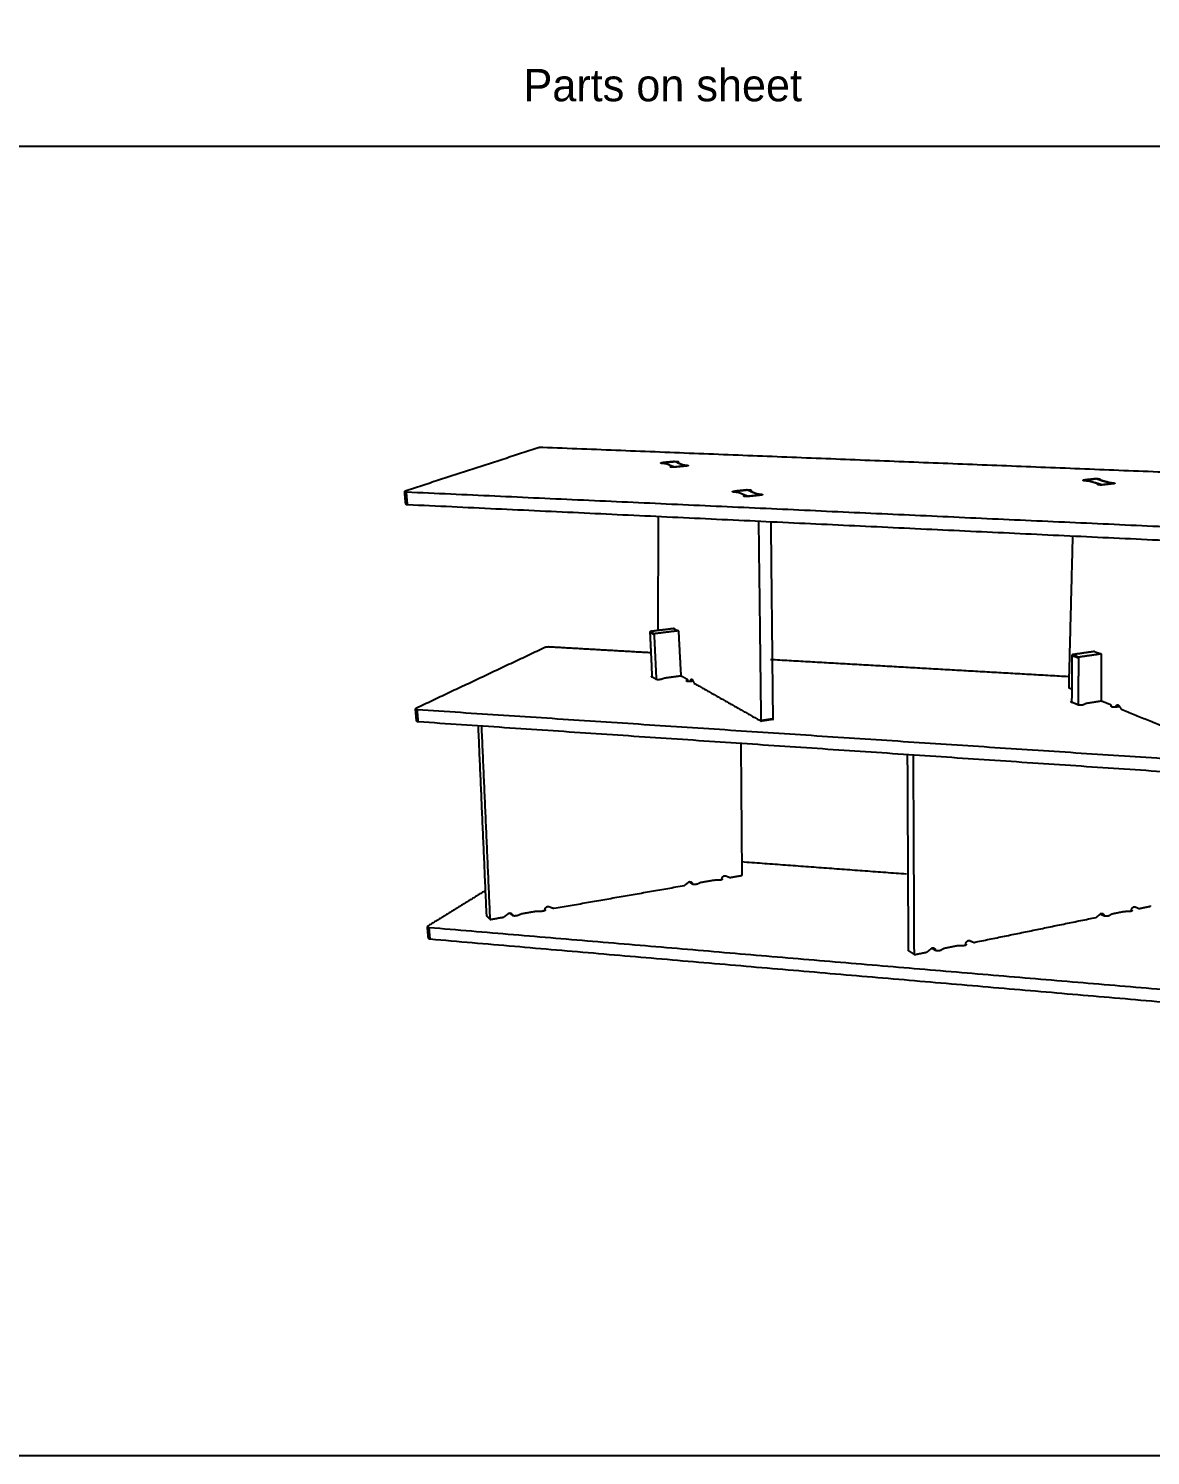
# Model space of a CAD drawing. Header units: millimetres. Extents: x -4641 to 5704, y -3753 to 2864.
# Drawn here: x 532 to 3076, y -3753 to -516 of the extents above; entities that cross this region are included whole.
import ezdxf

# ---------------------------------------------------------------- set-up
doc = ezdxf.new("R2010")
doc.units = ezdxf.units.MM
doc.header["$MEASUREMENT"] = 0
doc.layers.add('Layer 02', color=1, linetype='Continuous', true_color=0xff0000)

msp = doc.modelspace()

# ---------------------------------------------------------------- linework, layer by layer
at = {"layer": 'Layer 02'}
msp.add_lwpolyline([(-4640.6, -3752.6), (5704.2, -3752.6), (5704.2, 2863.8), (-4640.6, 2863.8)], close=True, dxfattribs=at)
for points in [[(-3623.4, -782.4, -0.1), (671.7, -782.4, -0.1), (4966.8, -782.4, -0.1)], [(1687.7, -1466.8, -0.1), (1536.7, -1515.9, -0.1), (1385.8, -1564.9, -0.1)], [(4531.9, -1579.1, -0.1), (3114.8, -1522.5, -0.1), (1697.7, -1466, -0.1)], [(1977.1, -1503, -0.1), (1972.7, -1502.5, -0.1), (1968.3, -1502.1, -0.1)], [(1970.3, -1500.1, -0.1), (1983.1, -1498.9, -0.1), (1995.9, -1497.7, -0.1)], [(1970.4, -1501.4, -0.1), (1970.3, -1500.7, -0.1), (1970.3, -1500.1, -0.1)], [(1970.4, -1501.6, -0.1), (1970.4, -1501.9, -0.1), (1970.4, -1502.3, -0.1)], [(1970.7, -1500.3, -0.1), (1983.6, -1499.1, -0.1), (1996.4, -1497.9, -0.1)], [(1996.5, -1497.9, -0.1), (1983.6, -1499.1, -0.1), (1970.8, -1500.3, -0.1)], [(1996.2, -1510.4, -0.1), (1983.5, -1505.3, -0.1), (1970.8, -1500.3, -0.1)], [(1989.1, -1507.7, -0.1), (1983.3, -1505.4, -0.1), (1977.5, -1503.1, -0.1)], [(1987.3, -1509.7, -0.1), (1988.2, -1508.7, -0.1), (1989.2, -1507.8, -0.1)], [(1987.3, -1510.1, -0.1), (1987.3, -1509.9, -0.1), (1987.3, -1509.7, -0.1)], [(1989.2, -1507.7, -0.1), (1989.3, -1509.2, -0.1), (1989.3, -1510.6, -0.1)], [(1989.3, -1510.6, -0.1), (1989.2, -1509.2, -0.1), (1989.2, -1507.8, -0.1)], [(1995.9, -1497.9, -0.1), (1995.9, -1497.8, -0.1), (1995.9, -1497.7, -0.1)], [(2022, -1508, -0.1), (2009.1, -1509.2, -0.1), (1996.2, -1510.4, -0.1)], [(2022, -1508, -0.1), (2009.3, -1502.9, -0.1), (1996.5, -1497.9, -0.1)], [(2022.8, -1508.2, -0.1), (2009.8, -1509.4, -0.1), (1996.9, -1510.7, -0.1)], [(2005.4, -1498.7, -0.1), (2004.5, -1499.6, -0.1), (2003.6, -1500.5, -0.1)], [(2003.6, -1500.6, -0.1), (2009.5, -1502.9, -0.1), (2015.3, -1505.2, -0.1)], [(2003.7, -1500.7, -0.1), (2003.7, -1500.7, -0.1), (2003.6, -1500.6, -0.1)], [(2003.6, -1500.7, -0.1), (2003.6, -1500.6, -0.1), (2003.6, -1500.6, -0.1)], [(2015.3, -1505.3, -0.1), (2015.3, -1505.3, -0.1), (2015.3, -1505.2, -0.1)], [(2015.7, -1505.3, -0.1), (2020.2, -1505.7, -0.1), (2024.7, -1506.2, -0.1)], [(2015.7, -1505.5, -0.1), (2015.7, -1505.4, -0.1), (2015.7, -1505.3, -0.1)], [(2024.8, -1508, -0.1), (2024.7, -1507.1, -0.1), (2024.7, -1506.2, -0.1)], [(2926.3, -1539.3, -0.1), (2938.3, -1538.1, -0.1), (2950.2, -1536.8, -0.1)], [(2926.3, -1540.8, -0.1), (2926.3, -1540.1, -0.1), (2926.3, -1539.3, -0.1)], [(2926.3, -1540.9, -0.1), (2926.3, -1541.2, -0.1), (2926.3, -1541.5, -0.1)], [(2937, -1542.5, -0.1), (2931.8, -1542.1, -0.1), (2926.6, -1541.6, -0.1)], [(2927, -1539.6, -0.1), (2938.9, -1538.3, -0.1), (2950.9, -1537, -0.1)], [(2951.1, -1537, -0.1), (2939.1, -1538.3, -0.1), (2927.1, -1539.6, -0.1)], [(2966.1, -1550.7, -0.1), (2946.6, -1545.1, -0.1), (2927.1, -1539.6, -0.1)], [(2955.3, -1547.7, -0.1), (2946.4, -1545.2, -0.1), (2937.5, -1542.6, -0.1)], [(2950.2, -1537, -0.1), (2950.2, -1536.9, -0.1), (2950.2, -1536.8, -0.1)], [(2990.3, -1548, -0.1), (2970.7, -1542.5, -0.1), (2951.1, -1537, -0.1)], [(2955.9, -1549.9, -0.1), (2955.7, -1548.9, -0.1), (2955.5, -1547.8, -0.1)], [(2961.3, -1537.8, -0.1), (2961.5, -1538.8, -0.1), (2961.7, -1539.9, -0.1)], [(2961.3, -1539.9, -0.1), (2961.3, -1538.8, -0.1), (2961.3, -1537.8, -0.1)], [(2961.7, -1540, -0.1), (2961.7, -1539.9, -0.1), (2961.7, -1539.9, -0.1)], [(2961.9, -1540, -0.1), (2970.9, -1542.5, -0.1), (2979.8, -1545, -0.1)], [(2961.9, -1540.1, -0.1), (2961.9, -1540, -0.1), (2961.9, -1540, -0.1)], [(2990.3, -1548, -0.1), (2978.2, -1549.3, -0.1), (2966.1, -1550.7, -0.1)], [(2991.4, -1548.3, -0.1), (2979.3, -1549.7, -0.1), (2967.2, -1551, -0.1)], [(2979.8, -1545.1, -0.1), (2979.8, -1545, -0.1), (2979.8, -1545, -0.1)], [(2980.3, -1545.1, -0.1), (2985.6, -1545.6, -0.1), (2990.9, -1546.1, -0.1)], [(2980.3, -1545.2, -0.1), (2980.3, -1545.2, -0.1), (2980.3, -1545.1, -0.1)], [(2990.8, -1548.4, -0.1), (2990.8, -1547.2, -0.1), (2990.9, -1546.1, -0.1)], [(1387.1, -1594.3, -0.1), (1385.8, -1580, -0.1), (1384.6, -1565.7, -0.1)], [(1388.7, -1566.6, -0.1), (2993.3, -1640.1, -0.1), (4597.8, -1713.6, -0.1)], [(1391.2, -1595.3, -0.1), (1389.9, -1581, -0.1), (1388.7, -1566.6, -0.1)], [(2141, -1568.2, -0.1), (2136.1, -1567.7, -0.1), (2131.2, -1567.2, -0.1)], [(2133, -1564.8, -0.1), (2146.5, -1563.4, -0.1), (2160.1, -1562.1, -0.1)], [(2133, -1566.3, -0.1), (2133, -1565.5, -0.1), (2133, -1564.8, -0.1)], [(2133, -1566.4, -0.1), (2133.1, -1566.9, -0.1), (2133.1, -1567.4, -0.1)], [(2133.5, -1565, -0.1), (2147.1, -1563.7, -0.1), (2160.6, -1562.3, -0.1)], [(2160.7, -1562.3, -0.1), (2147.2, -1563.7, -0.1), (2133.6, -1565.1, -0.1)], [(2163.2, -1576.8, -0.1), (2148.4, -1571, -0.1), (2133.6, -1565.1, -0.1)], [(2154.9, -1573.7, -0.1), (2148.2, -1571, -0.1), (2141.4, -1568.3, -0.1)], [(2153.4, -1576, -0.1), (2154.2, -1574.9, -0.1), (2155, -1573.8, -0.1)], [(2153.4, -1576.4, -0.1), (2153.4, -1576.2, -0.1), (2153.4, -1576, -0.1)], [(2155.2, -1577, -0.1), (2155.1, -1575.4, -0.1), (2155, -1573.8, -0.1)], [(2155, -1573.8, -0.1), (2155.1, -1575.4, -0.1), (2155.2, -1577, -0.1)], [(2160.1, -1562.3, -0.1), (2160.1, -1562.2, -0.1), (2160.1, -1562.1, -0.1)], [(2190.6, -1574, -0.1), (2175.7, -1568.2, -0.1), (2160.7, -1562.3, -0.1)], [(2190.6, -1574, -0.1), (2176.9, -1575.4, -0.1), (2163.2, -1576.8, -0.1)], [(2191.4, -1574.3, -0.1), (2177.7, -1575.8, -0.1), (2164, -1577.2, -0.1)], [(2170.6, -1563.2, -0.1), (2169.8, -1564.3, -0.1), (2169, -1565.4, -0.1)], [(2169, -1565.6, -0.1), (2169, -1565.5, -0.1), (2169, -1565.4, -0.1)], [(2169.1, -1565.5, -0.1), (2175.9, -1568.1, -0.1), (2182.7, -1570.8, -0.1)], [(2169.1, -1565.6, -0.1), (2169.1, -1565.5, -0.1), (2169.1, -1565.5, -0.1)], [(2182.7, -1570.9, -0.1), (2182.7, -1570.9, -0.1), (2182.7, -1570.8, -0.1)], [(2183.2, -1570.9, -0.1), (2188.1, -1571.4, -0.1), (2193, -1572, -0.1)], [(2183.2, -1571.1, -0.1), (2183.2, -1571, -0.1), (2183.2, -1570.9, -0.1)], [(2193.1, -1574.1, -0.1), (2193.1, -1573, -0.1), (2193, -1572, -0.1)], [(1391.2, -1595.3, -0.1), (2993, -1671, -0.1), (4594.7, -1746.7, -0.1)], [(1959.6, -1622.2, -0.1), (1959.1, -1751.7, -0.1), (1958.6, -1881.3, -0.1)], [(2193.2, -2085.6, -0.1), (2190.5, -1859.3, -0.1), (2187.7, -1633, -0.1)], [(2220.2, -2081.6, -0.1), (2217.8, -1857.9, -0.1), (2215.5, -1634.3, -0.1)], [(2899.1, -1666.6, -0.1), (2894.7, -1838, -0.1), (2890.3, -2009.4, -0.1)], [(1994.9, -1876.9, -0.1), (1968.5, -1880.1, -0.1), (1942, -1883.3, -0.1)], [(1994.9, -1876.9, -0.1), (1999.8, -1879.4, -0.1), (2004.7, -1881.9, -0.1)], [(1995.7, -1877, -0.1), (2000.5, -1879.5, -0.1), (2005.4, -1882, -0.1)], [(1940.7, -1885, -0.1), (1945.4, -1887.5, -0.1), (1950.2, -1890.1, -0.1)], [(1942, -1883.3, -0.1), (1946.8, -1885.9, -0.1), (1951.6, -1888.5, -0.1)], [(2004.7, -1881.9, -0.1), (1978.1, -1885.2, -0.1), (1951.6, -1888.5, -0.1)], [(2011.6, -1984.4, -0.1), (2008.9, -1933.8, -0.1), (2006.2, -1883.2, -0.1)], [(1702.7, -1919.8, -0.1), (1556.5, -1988.8, -0.1), (1410.3, -2057.8, -0.1)], [(1942.9, -1931.8, -0.1), (1827.7, -1925.2, -0.1), (1712.5, -1918.6, -0.1)], [(2897.7, -1937.6, -0.1), (2905.1, -1940.5, -0.1), (2912.5, -1943.3, -0.1)], [(2948.5, -1928.8, -0.1), (2923.8, -1932.4, -0.1), (2899.1, -1935.9, -0.1)], [(2899.1, -1935.9, -0.1), (2906.5, -1938.7, -0.1), (2913.8, -1941.6, -0.1)], [(2963.4, -1934.4, -0.1), (2938.6, -1938, -0.1), (2913.8, -1941.6, -0.1)], [(2948.5, -1928.8, -0.1), (2956, -1931.6, -0.1), (2963.4, -1934.4, -0.1)], [(2949.1, -1928.9, -0.1), (2956.5, -1931.6, -0.1), (2963.9, -1934.4, -0.1)], [(2964.6, -2041.4, -0.1), (2964.7, -1988.6, -0.1), (2964.8, -1935.7, -0.1)], [(2890.2, -1986.1, -0.1), (2552.4, -1966.7, -0.1), (2214.5, -1947.4, -0.1)], [(1954.7, -1992, -0.1), (1949.9, -1989.2, -0.1), (1945.1, -1986.4, -0.1)], [(1974.1, -1989.4, -0.1), (1970.4, -1990.7, -0.1), (1966.8, -1991.9, -0.1)], [(2011.1, -1984.4, -0.1), (1992.9, -1986.9, -0.1), (1974.6, -1989.3, -0.1)], [(2011.6, -1984.2, -0.1), (2011.6, -1984.2, -0.1), (2011.6, -1984.2, -0.1)], [(2025.8, -1992.4, -0.1), (2018.8, -1988.4, -0.1), (2011.8, -1984.4, -0.1)], [(2024.1, -1995.3, -0.1), (2025, -1994, -0.1), (2025.9, -1992.6, -0.1)], [(2024.2, -1995.9, -0.1), (2024.2, -1995.6, -0.1), (2024.1, -1995.3, -0.1)], [(2025.9, -1992.5, -0.1), (2026, -1994.6, -0.1), (2026.1, -1996.7, -0.1)], [(2026.1, -1996.7, -0.1), (2026, -1994.6, -0.1), (2025.9, -1992.6, -0.1)], [(2038.5, -1996, -0.1), (2036, -1996.3, -0.1), (2033.6, -1996.6, -0.1)], [(2033.6, -1996.8, -0.1), (2033.6, -1996.7, -0.1), (2033.6, -1996.6, -0.1)], [(2038.6, -1996.1, -0.1), (2036.1, -1996.4, -0.1), (2033.7, -1996.7, -0.1)], [(2037, -1993.1, -0.1), (2039, -1996.9, -0.1), (2040.9, -2000.6, -0.1)], [(2041.2, -2001, -0.1), (2116.9, -2043.9, -0.1), (2192.6, -2086.8, -0.1)], [(2891.1, -2011.2, -0.1), (2894.2, -2012.5, -0.1), (2897.2, -2013.7, -0.1)], [(1411.6, -2086.3, -0.1), (1410.4, -2072.7, -0.1), (1409.2, -2059, -0.1)], [(1415.7, -2087.7, -0.1), (1414.5, -2074, -0.1), (1413.3, -2060.3, -0.1)], [(1413.3, -2060.3, -0.1), (2979.9, -2163.1, -0.1), (4546.6, -2265.9, -0.1)], [(2911.4, -2049.7, -0.1), (2904, -2046.7, -0.1), (2896.7, -2043.6, -0.1)], [(2929.6, -2047, -0.1), (2926.8, -2048.3, -0.1), (2924, -2049.6, -0.1)], [(2964.1, -2041.4, -0.1), (2947.1, -2044.1, -0.1), (2930.1, -2046.8, -0.1)], [(2986.3, -2050.2, -0.1), (2975.6, -2045.8, -0.1), (2964.9, -2041.5, -0.1)], [(2987, -2053.4, -0.1), (2986.8, -2051.9, -0.1), (2986.5, -2050.4, -0.1)], [(3005.4, -2053.7, -0.1), (3001.7, -2054.3, -0.1), (2998, -2054.9, -0.1)], [(2998, -2055, -0.1), (2998, -2055, -0.1), (2998, -2054.9, -0.1)], [(3005.5, -2053.8, -0.1), (3001.9, -2054.4, -0.1), (2998.3, -2055, -0.1)], [(3003.7, -2051.3, -0.1), (3006.5, -2055.3, -0.1), (3009.3, -2059.3, -0.1)], [(3009.7, -2059.7, -0.1), (3125.6, -2107, -0.1), (3241.6, -2154.4, -0.1)], [(1415.7, -2087.7, -0.1), (2979.7, -2192.6, -0.1), (4543.6, -2297.4, -0.1)], [(1551, -2096.8, -0.1), (1560.4, -2312.2, -0.1), (1569.9, -2527.6, -0.1)], [(1558.5, -2097.3, -0.1), (1568.2, -2316.3, -0.1), (1577.9, -2535.3, -0.1)], [(2219.7, -2082.8, -0.1), (2206.3, -2084.8, -0.1), (2192.8, -2086.9, -0.1)], [(2220.2, -2081.6, -0.1), (2206.7, -2083.6, -0.1), (2193.2, -2085.6, -0.1)], [(2149.9, -2435.3, -0.1), (2148.8, -2286, -0.1), (2147.6, -2136.8, -0.1)], [(2524.3, -2162, -0.1), (2525.4, -2384.3, -0.1), (2526.4, -2606.6, -0.1)], [(2537.6, -2162.9, -0.1), (2538.6, -2389, -0.1), (2539.6, -2615.1, -0.1)], [(2522.2, -2433.9, -0.1), (2335.4, -2420.1, -0.1), (2148.6, -2406.2, -0.1)], [(1723.2, -2511.3, -0.1), (1870.7, -2485.5, -0.1), (2018.2, -2459.7, -0.1)], [(2018.9, -2459.4, -0.1), (2023.2, -2456, -0.1), (2027.6, -2452.6, -0.1)], [(2036.9, -2456.4, -0.1), (2033.5, -2453.9, -0.1), (2030, -2451.4, -0.1)], [(2030.2, -2451.3, -0.1), (2033.7, -2453.9, -0.1), (2037.2, -2456.4, -0.1)], [(2037.2, -2456.4, -0.1), (2037.2, -2456.5, -0.1), (2037.2, -2456.6, -0.1)], [(2055.6, -2453.2, -0.1), (2052.1, -2454.7, -0.1), (2048.7, -2456.3, -0.1)], [(2085.4, -2448, -0.1), (2070.8, -2450.5, -0.1), (2056.1, -2453.1, -0.1)], [(2097, -2447.8, -0.1), (2091.5, -2447.8, -0.1), (2086.1, -2447.9, -0.1)], [(2104.1, -2444.5, -0.1), (2104.2, -2444.5, -0.1), (2104.2, -2444.6, -0.1)], [(2104.2, -2446.2, -0.1), (2104.2, -2445.4, -0.1), (2104.1, -2444.7, -0.1)], [(2104.3, -2446.1, -0.1), (2104.3, -2445.3, -0.1), (2104.2, -2444.6, -0.1)], [(2113, -2437.7, -0.1), (2117.5, -2439.5, -0.1), (2122.1, -2441.3, -0.1)], [(2122.8, -2441.4, -0.1), (2135.7, -2439.1, -0.1), (2148.6, -2436.9, -0.1)], [(1565.4, -2472.5, -0.1), (1501.4, -2512, -0.1), (1437.3, -2551.5, -0.1)], [(1609.4, -2531.1, -0.1), (1614.2, -2527.5, -0.1), (1618.9, -2523.9, -0.1)], [(1629.2, -2527.7, -0.1), (1626.3, -2525, -0.1), (1623.4, -2522.3, -0.1)], [(1623.7, -2522.3, -0.1), (1626.6, -2525, -0.1), (1629.5, -2527.7, -0.1)], [(1649.7, -2524.3, -0.1), (1645.6, -2525.9, -0.1), (1641.6, -2527.6, -0.1)], [(1682.3, -2518.5, -0.1), (1666.3, -2521.3, -0.1), (1650.2, -2524.1, -0.1)], [(1694.5, -2518.3, -0.1), (1688.7, -2518.4, -0.1), (1683, -2518.4, -0.1)], [(1702.8, -2514.7, -0.1), (1702.9, -2514.7, -0.1), (1703, -2514.8, -0.1)], [(1702.9, -2516.2, -0.1), (1702.8, -2515.6, -0.1), (1702.8, -2514.9, -0.1)], [(1703, -2516.1, -0.1), (1703, -2515.4, -0.1), (1703, -2514.8, -0.1)], [(1712.4, -2507.6, -0.1), (1717.4, -2509.4, -0.1), (1722.4, -2511.3, -0.1)], [(2953.1, -2531.6, -0.1), (2957.3, -2528, -0.1), (2961.6, -2524.5, -0.1)], [(2969.9, -2528.3, -0.1), (2966, -2526.2, -0.1), (2962, -2524.1, -0.1)], [(2962.1, -2524, -0.1), (2966.2, -2526.2, -0.1), (2970.2, -2528.3, -0.1)], [(2987.5, -2524.8, -0.1), (2984.8, -2526.5, -0.1), (2982.2, -2528.2, -0.1)], [(3015.3, -2519.1, -0.1), (3001.6, -2521.9, -0.1), (2987.9, -2524.7, -0.1)], [(3027.4, -2518.9, -0.1), (3021.7, -2518.9, -0.1), (3016, -2519, -0.1)], [(3032.8, -2515.3, -0.1), (3032.9, -2515.4, -0.1), (3032.9, -2515.4, -0.1)], [(3032.8, -2517.9, -0.1), (3032.8, -2516.7, -0.1), (3032.8, -2515.5, -0.1)], [(3032.9, -2517.9, -0.1), (3032.9, -2516.6, -0.1), (3032.9, -2515.4, -0.1)], [(3041.4, -2508.1, -0.1), (3045.5, -2510, -0.1), (3049.6, -2511.8, -0.1)], [(3050.3, -2511.9, -0.1), (3062.3, -2509.4, -0.1), (3074.4, -2506.9, -0.1)], [(1438.5, -2579.2, -0.1), (1437.3, -2566.1, -0.1), (1436.2, -2553, -0.1)], [(1442.5, -2580.9, -0.1), (1441.3, -2567.8, -0.1), (1440.2, -2554.6, -0.1)], [(1440.2, -2554.6, -0.1), (2970.7, -2684, -0.1), (4501.3, -2813.4, -0.1)], [(1569.9, -2527.6, -0.1), (1573.9, -2531.5, -0.1), (1577.9, -2535.3, -0.1)], [(1578.2, -2536.1, -0.1), (1574.2, -2532.3, -0.1), (1570.3, -2528.4, -0.1)], [(1579.5, -2536.5, -0.1), (1594.1, -2533.9, -0.1), (1608.7, -2531.4, -0.1)], [(1629.5, -2527.7, -0.1), (1629.5, -2527.8, -0.1), (1629.5, -2528, -0.1)], [(2676, -2588.6, -0.1), (2814.2, -2560.3, -0.1), (2952.5, -2532, -0.1)], [(2970.2, -2528.3, -0.1), (2970.2, -2528.4, -0.1), (2970.2, -2528.4, -0.1)], [(1442.5, -2580.9, -0.1), (2970.5, -2712.2, -0.1), (4498.4, -2843.4, -0.1)], [(2666.2, -2584.8, -0.1), (2670.7, -2586.7, -0.1), (2675.3, -2588.6, -0.1)], [(2526.4, -2606.6, -0.1), (2533, -2610.9, -0.1), (2539.6, -2615.1, -0.1)], [(2540.1, -2616.1, -0.1), (2533.5, -2611.9, -0.1), (2527, -2607.7, -0.1)], [(2541, -2616.3, -0.1), (2554.8, -2613.5, -0.1), (2568.5, -2610.7, -0.1)], [(2569.2, -2610.3, -0.1), (2573.8, -2606.5, -0.1), (2578.4, -2602.8, -0.1)], [(2587.7, -2606.7, -0.1), (2583.8, -2604.2, -0.1), (2579.9, -2601.7, -0.1)], [(2580.1, -2601.7, -0.1), (2584.1, -2604.2, -0.1), (2588.1, -2606.7, -0.1)], [(2588.1, -2606.7, -0.1), (2588.1, -2606.8, -0.1), (2588.1, -2606.8, -0.1)], [(2607, -2602.9, -0.1), (2603.8, -2604.7, -0.1), (2600.6, -2606.5, -0.1)], [(2637.6, -2596.5, -0.1), (2622.6, -2599.6, -0.1), (2607.5, -2602.7, -0.1)], [(2650.3, -2596.3, -0.1), (2644.3, -2596.4, -0.1), (2638.3, -2596.4, -0.1)], [(2656.9, -2592.4, -0.1), (2656.9, -2592.4, -0.1), (2657, -2592.5, -0.1)], [(2656.9, -2594.9, -0.1), (2656.9, -2593.7, -0.1), (2656.9, -2592.6, -0.1)], [(2657, -2594.8, -0.1), (2657, -2593.6, -0.1), (2657, -2592.5, -0.1)]]:
    msp.add_open_spline(points, degree=2, dxfattribs=at)
for points, weights in [([(1697.7, -1466, -0.1), (1691.1, -1465.7, -0.1), (1687.7, -1466.8, -0.1)], [3288.01251361, 2325.75467295, 3284.41843747]), ([(1970.8, -1500.3, -0.1), (1970.3, -1500.1, -0.1), (1970.4, -1501.6, -0.1)], [3149.57635107, 2227.66646085, 3150.65999443]), ([(1977.5, -1503.1, -0.1), (1977.3, -1503, -0.1), (1977.1, -1503, -0.1)], [1, 0.992253156394, 1]), ([(1989.2, -1507.8, -0.1), (1989.2, -1507.7, -0.1), (1989.1, -1507.7, -0.1)], [3120.91800062, 3015.07989697, 3121.32369054]), ([(1996.5, -1510.7, -0.1), (1996.3, -1510.4, -0.1), (1996.2, -1510.4, -0.1)], [2697.40530085, 2794.05140344, 3111.04714688]), ([(1996.5, -1497.9, -0.1), (1996.4, -1497.9, -0.1), (1996.4, -1497.9, -0.1)], [1, 0.972563693304, 1]), ([(2003.6, -1500.5, -0.1), (2003.5, -1500.6, -0.1), (2003.6, -1500.6, -0.1)], [3148.60859043, 3041.40594621, 3148.20290052]), ([(2015.3, -1505.2, -0.1), (2015.5, -1505.3, -0.1), (2015.7, -1505.3, -0.1)], [1, 0.992492017476, 1]), ([(2022.3, -1508.3, -0.1), (2022.2, -1508, -0.1), (2022, -1508, -0.1)], [2704.5204393, 2800.92008886, 3120.19617107]), ([(2927.1, -1539.6, -0.1), (2926.3, -1539.3, -0.1), (2926.3, -1540.9, -0.1)], [3004.64292033, 2125.18304914, 3005.72656368]), ([(2937.5, -1542.6, -0.1), (2937.3, -1542.6, -0.1), (2937, -1542.5, -0.1)], [1, 0.996289688373, 1]), ([(2951.1, -1537, -0.1), (2951, -1537, -0.1), (2950.9, -1537, -0.1)], [1, 0.98162323453, 1]), ([(2955.5, -1547.8, -0.1), (2955.5, -1547.7, -0.1), (2955.3, -1547.7, -0.1)], [2975.98456988, 2875.07135586, 2976.39025979]), ([(2961.7, -1539.9, -0.1), (2961.8, -1539.9, -0.1), (2961.9, -1540, -0.1)], [3003.67515969, 2901.39740509, 3003.26946978]), ([(2966.6, -1551, -0.1), (2966.4, -1550.7, -0.1), (2966.1, -1550.7, -0.1)], [2561.7709639, 2646.39741047, 2966.11371614]), ([(2979.8, -1545, -0.1), (2980.1, -1545.1, -0.1), (2980.3, -1545.1, -0.1)], [1, 0.996390131098, 1]), ([(2990.7, -1548.4, -0.1), (2990.5, -1548.1, -0.1), (2990.3, -1548, -0.1)], [2567.78832535, 2650.94247572, 2975.26274033]), ([(1385.8, -1564.9, -0.1), (1381.4, -1566.3, -0.1), (1388.7, -1566.6, -0.1)], [2918.18006371, 2060.14478822, 2912.38341232]), ([(2133.6, -1565.1, -0.1), (2133, -1564.8, -0.1), (2133, -1566.4, -0.1)], [2917.58135563, 2063.62122637, 2918.66499898]), ([(2141.4, -1568.3, -0.1), (2141.2, -1568.2, -0.1), (2141, -1568.2, -0.1)], [1, 0.992354162395, 1]), ([(2155, -1573.8, -0.1), (2155.1, -1573.7, -0.1), (2154.9, -1573.7, -0.1)], [2888.92300518, 2790.96817416, 2889.3286951]), ([(2160.7, -1562.3, -0.1), (2160.7, -1562.3, -0.1), (2160.6, -1562.3, -0.1)], [1, 0.971515802985, 1]), ([(2163.5, -1577.2, -0.1), (2163.3, -1576.9, -0.1), (2163.2, -1576.8, -0.1)], [2489.8604286, 2574.76977527, 2879.05215144]), ([(2169, -1565.4, -0.1), (2169, -1565.4, -0.1), (2169.1, -1565.5, -0.1)], [2916.61359499, 2817.29422339, 2916.20790508]), ([(2182.7, -1570.8, -0.1), (2182.9, -1570.9, -0.1), (2183.2, -1570.9, -0.1)], [1, 0.992598631226, 1]), ([(2190.9, -1574.4, -0.1), (2190.8, -1574.1, -0.1), (2190.6, -1574, -0.1)], [2496.92654052, 2581.42457591, 2888.20117563]), ([(1387.1, -1594.3, -0.1), (1387.2, -1595.1, -0.1), (1391.2, -1595.3, -0.1)], [2526.45890835, 2370.27654723, 2917.13312722]), ([(1995.7, -1877, -0.1), (1995.3, -1876.8, -0.1), (1994.9, -1876.9, -0.1)], [1, 0.954989031991, 1]), ([(1942, -1883.3, -0.1), (1940.6, -1883.5, -0.1), (1940.7, -1885, -0.1)], [3144.14559809, 2234.5018304, 3143.89845613]), ([(1951.6, -1888.5, -0.1), (1950.1, -1888.7, -0.1), (1950.2, -1890.1, -0.1)], [3129.38973266, 2224.01335816, 3129.1425907]), ([(2006.2, -1883.2, -0.1), (2006.1, -1881.7, -0.1), (2004.7, -1881.9, -0.1)], [3149.02886918, 2226.51308113, 3148.25671701]), ([(1712.5, -1918.6, -0.1), (1706.1, -1918.2, -0.1), (1702.7, -1919.8, -0.1)], [3352.91962268, 2371.65092992, 3349.32554654]), ([(2899.1, -1935.9, -0.1), (2897.7, -1936.1, -0.1), (2897.7, -1937.6, -0.1)], [2999.21216735, 2131.48311742, 2998.96502538]), ([(2913.8, -1941.6, -0.1), (2912.5, -1941.8, -0.1), (2912.5, -1943.3, -0.1)], [2984.45630192, 2120.99464517, 2984.20915995]), ([(2949.1, -1928.9, -0.1), (2948.8, -1928.8, -0.1), (2948.5, -1928.8, -0.1)], [1, 0.968184159531, 1]), ([(2964.8, -1935.7, -0.1), (2964.8, -1934.2, -0.1), (2963.4, -1934.4, -0.1)], [3004.09543844, 2124.02966943, 3003.32328626]), ([(1945.1, -1986.4, -0.1), (1944.1, -1985.8, -0.1), (1945.4, -1985.1, -0.1)], [3161.98204609, 2844.6710713, 3007.72831746]), ([(1974.6, -1989.3, -0.1), (1974.3, -1989.4, -0.1), (1974.1, -1989.4, -0.1)], [1, 0.995946379675, 1]), ([(2011.8, -1984.4, -0.1), (2011.6, -1984.3, -0.1), (2011.1, -1984.4, -0.1)], [3167.14746037, 2239.71432905, 3167.25648229]), ([(2011.6, -1984.2, -0.1), (2011.9, -1984.4, -0.1), (2012.2, -1984.7, -0.1)], [1, 0.986960523825, 1]), ([(2025.9, -1992.6, -0.1), (2026, -1992.5, -0.1), (2025.8, -1992.4, -0.1)], [3145.6563649, 3038.97764282, 3146.06205482]), ([(2040.9, -2000.6, -0.1), (2041.1, -2000.9, -0.1), (2041.2, -2001, -0.1)], [3124.04433287, 3017.73928387, 3123.67022072]), ([(2890.3, -2009.4, -0.1), (2890.3, -2010.9, -0.1), (2891.1, -2011.2, -0.1)], [3097.97811692, 2190.78792087, 3097.42221967]), ([(1410.3, -2057.8, -0.1), (1406.1, -2059.8, -0.1), (1413.3, -2060.3, -0.1)], [2983.08717279, 2106.04104519, 2977.29052139]), ([(2930.1, -2046.8, -0.1), (2929.8, -2046.9, -0.1), (2929.6, -2047, -0.1)], [1, 0.990890803747, 1]), ([(2964.9, -2041.5, -0.1), (2964.6, -2041.4, -0.1), (2964.1, -2041.4, -0.1)], [3022.21402963, 2137.23091735, 3022.32305154]), ([(2964.6, -2041.2, -0.1), (2964.9, -2041.4, -0.1), (2965.2, -2041.6, -0.1)], [1, 0.99333908319, 1]), ([(2986.5, -2050.4, -0.1), (2986.5, -2050.3, -0.1), (2986.3, -2050.2, -0.1)], [3000.72293416, 2898.9691017, 3001.12862407]), ([(3009.3, -2059.3, -0.1), (3009.5, -2059.6, -0.1), (3009.7, -2059.7, -0.1)], [2979.11090213, 2877.73071462, 2978.73678998]), ([(1411.6, -2086.3, -0.1), (1411.7, -2087.4, -0.1), (1415.7, -2087.7, -0.1)], [2582.61248543, 2423.00482918, 2982.04023629]), ([(2192.6, -2086.8, -0.1), (2193.3, -2087.2, -0.1), (2193.2, -2085.6, -0.1)], [2916.08707025, 2061.40527677, 2915.0034269]), ([(2219.7, -2082.8, -0.1), (2220.2, -2082.8, -0.1), (2220.2, -2081.6, -0.1)], [2659.63456309, 2231.91257982, 2924.15245109]), ([(2018.2, -2459.7, -0.1), (2018.6, -2459.6, -0.1), (2018.9, -2459.4, -0.1)], [1, 0.970647337745, 1]), ([(2056.1, -2453.1, -0.1), (2055.9, -2453.1, -0.1), (2055.6, -2453.2, -0.1)], [1, 0.99333427322, 1]), ([(2086.1, -2447.9, -0.1), (2085.7, -2447.9, -0.1), (2085.4, -2448, -0.1)], [1, 0.996776140399, 1]), ([(2122.1, -2441.3, -0.1), (2122.4, -2441.5, -0.1), (2122.8, -2441.4, -0.1)], [1, 0.961944079236, 1]), ([(2148.6, -2436.9, -0.1), (2150, -2436.7, -0.1), (2149.9, -2435.3, -0.1)], [3278.671131, 2318.72999763, 3278.91553707]), ([(1650.2, -2524.1, -0.1), (1649.9, -2524.2, -0.1), (1649.7, -2524.3, -0.1)], [1, 0.994498193236, 1]), ([(1683, -2518.4, -0.1), (1682.7, -2518.4, -0.1), (1682.3, -2518.5, -0.1)], [1, 0.99679031822, 1]), ([(1722.4, -2511.3, -0.1), (1722.8, -2511.4, -0.1), (1723.2, -2511.3, -0.1)], [1, 0.965745277656, 1]), ([(2987.9, -2524.7, -0.1), (2987.7, -2524.7, -0.1), (2987.5, -2524.8, -0.1)], [1, 0.985696741924, 1]), ([(3016, -2519, -0.1), (3015.7, -2519, -0.1), (3015.3, -2519.1, -0.1)], [1, 0.995584421682, 1]), ([(3049.6, -2511.8, -0.1), (3049.9, -2512, -0.1), (3050.3, -2511.9, -0.1)], [1, 0.951041904744, 1]), ([(3074.4, -2506.9, -0.1), (3075.7, -2506.7, -0.1), (3075.7, -2505.3, -0.1)], [3133.73770026, 2216.24658592, 3133.98210633]), ([(1437.3, -2551.5, -0.1), (1433.2, -2554, -0.1), (1440.2, -2554.6, -0.1)], [3047.99590465, 2151.93844965, 3042.19925326]), ([(1569.9, -2527.6, -0.1), (1569.9, -2528.1, -0.1), (1570.3, -2528.4, -0.1)], [1, 0.934906471309, 1]), ([(1577.9, -2535.3, -0.1), (1578, -2536.8, -0.1), (1579.5, -2536.5, -0.1)], [3075.60388838, 2174.96695214, 3076.37604055]), ([(1608.7, -2531.4, -0.1), (1609.1, -2531.3, -0.1), (1609.4, -2531.1, -0.1)], [1, 0.972136367594, 1]), ([(2952.5, -2532, -0.1), (2952.8, -2531.9, -0.1), (2953.1, -2531.6, -0.1)], [1, 0.969017003522, 1]), ([(1438.5, -2579.2, -0.1), (1438.6, -2580.6, -0.1), (1442.5, -2580.9, -0.1)], [2638.23595997, 2476.66898509, 3046.94896816]), ([(2675.3, -2588.6, -0.1), (2675.7, -2588.7, -0.1), (2676, -2588.6, -0.1)], [1, 0.956226068121, 1]), ([(2526.4, -2606.6, -0.1), (2526.4, -2607.3, -0.1), (2527, -2607.7, -0.1)], [2945.42632306, 2461.78049382, 2520.77953878]), ([(2539.6, -2615.1, -0.1), (2539.6, -2616.6, -0.1), (2541, -2616.3, -0.1)], [2930.67045763, 2072.48354044, 2931.4426098]), ([(2568.5, -2610.7, -0.1), (2568.9, -2610.6, -0.1), (2569.2, -2610.3, -0.1)], [1, 0.970530373235, 1]), ([(2607.5, -2602.7, -0.1), (2607.3, -2602.7, -0.1), (2607, -2602.9, -0.1)], [1, 0.988506997675, 1]), ([(2638.3, -2596.4, -0.1), (2638, -2596.4, -0.1), (2637.6, -2596.5, -0.1)], [1, 0.995587314586, 1])]:
    msp.add_rational_spline(points, weights, degree=2, dxfattribs=at)
for points, weights, knots in [([(1968.3, -1502.1, -0.1), (1965.1, -1501.8, -0.1), (1965.8, -1501.1, -0.1), (1966.5, -1500.4, -0.1), (1970.3, -1500.1, -0.1)], [3142.63291291, 2722.94571332, 3146.4449323, 2727.42733461, 3150.39612137], [-8951.834935, -8951.834935, -8951.834935, -8948.618057, -8948.618057, -8945.401179, -8945.401179, -8945.401179]), ([(1996.9, -1510.7, -0.1), (1993, -1511, -0.1), (1989.8, -1510.7, -0.1), (1986.6, -1510.4, -0.1), (1987.3, -1509.7, -0.1)], [3109.98144549, 2692.42334778, 3109.83979418, 2694.54073076, 3113.64924409], [-9007.570082, -9007.570082, -9007.570082, -9004.366353, -9004.366353, -9001.162623, -9001.162623, -9001.162623]), ([(1995.9, -1497.7, -0.1), (1999.7, -1497.4, -0.1), (2002.9, -1497.7, -0.1), (2006, -1498, -0.1), (2005.4, -1498.7, -0.1)], [3159.54514557, 2737.71397733, 3159.68679677, 2735.59659405, 3155.8773465], [-8933.159598, -8933.159598, -8933.159598, -8929.942718, -8929.942718, -8926.725839, -8926.725839, -8926.725839]), ([(2024.7, -1506.2, -0.1), (2027.9, -1506.5, -0.1), (2027.3, -1507.2, -0.1), (2026.6, -1507.9, -0.1), (2022.8, -1508.2, -0.1)], [3126.89368164, 2707.19138021, 3123.08166251, 2702.70975583, 3119.13046968], [-8877.39815, -8877.39815, -8877.39815, -8874.194419, -8874.194419, -8870.990688, -8870.990688, -8870.990688]), ([(2926.6, -1541.6, -0.1), (2922.9, -1541.2, -0.1), (2922.8, -1540.5, -0.1), (2922.7, -1539.7, -0.1), (2926.3, -1539.3, -0.1)], [2997.69948217, 2597.41653965, 3001.51150155, 2601.89816095, 3005.46269063], [-9100.65591, -9100.65591, -9100.65591, -9097.439032, -9097.439032, -9094.222154, -9094.222154, -9094.222154]), ([(2950.2, -1536.8, -0.1), (2953.8, -1536.4, -0.1), (2957.5, -1536.7, -0.1), (2961.2, -1537.1, -0.1), (2961.3, -1537.8, -0.1)], [3014.61171482, 2612.18481421, 3014.75336602, 2610.06743093, 3010.94391576], [-9081.980573, -9081.980573, -9081.980573, -9078.763693, -9078.763693, -9075.546814, -9075.546814, -9075.546814]), ([(2967.2, -1551, -0.1), (2963.6, -1551.4, -0.1), (2959.8, -1551, -0.1), (2956.1, -1550.7, -0.1), (2955.9, -1549.9, -0.1)], [2965.04801475, 2566.8941828, 2964.90636343, 2569.01156578, 2968.71581335], [-9156.391057, -9156.391057, -9156.391057, -9153.187328, -9153.187328, -9149.983598, -9149.983598, -9149.983598]), ([(2990.9, -1546.1, -0.1), (2994.6, -1546.4, -0.1), (2994.8, -1547.2, -0.1), (2994.9, -1547.9, -0.1), (2991.4, -1548.3, -0.1)], [2981.96025089, 2581.66223682, 2978.14823176, 2577.18061244, 2974.19703894], [-9026.219125, -9026.219125, -9026.219125, -9023.015394, -9023.015394, -9019.811663, -9019.811663, -9019.811663]), ([(2131.2, -1567.2, -0.1), (2127.7, -1566.8, -0.1), (2128.3, -1566, -0.1), (2128.9, -1565.2, -0.1), (2133, -1564.8, -0.1)], [2910.63791747, 2522.01111926, 2914.44993686, 2526.49274055, 2918.40112593], [-8779.237229, -8779.237229, -8779.237229, -8776.020351, -8776.020351, -8772.803473, -8772.803473, -8772.803473]), ([(2164, -1577.2, -0.1), (2159.9, -1577.6, -0.1), (2156.4, -1577.2, -0.1), (2152.8, -1576.8, -0.1), (2153.4, -1576, -0.1)], [2877.98645005, 2491.48876762, 2877.84479874, 2493.6061506, 2881.65424865], [-8834.972376, -8834.972376, -8834.972376, -8831.768647, -8831.768647, -8828.564918, -8828.564918, -8828.564918]), ([(2160.1, -1562.1, -0.1), (2164.1, -1561.7, -0.1), (2167.6, -1562, -0.1), (2171.1, -1562.4, -0.1), (2170.6, -1563.2, -0.1)], [2927.55015013, 2536.77940015, 2927.69180133, 2534.66201687, 2923.88235106], [-8760.561892, -8760.561892, -8760.561892, -8757.345012, -8757.345012, -8754.128133, -8754.128133, -8754.128133]), ([(2193, -1572, -0.1), (2196.6, -1572.3, -0.1), (2196, -1573.1, -0.1), (2195.5, -1573.9, -0.1), (2191.4, -1574.3, -0.1)], [2894.8986862, 2506.25683461, 2891.08666707, 2501.77521024, 2887.13547424], [-8853.621419, -8853.621419, -8853.621419, -8850.417688, -8850.417688, -8847.213957, -8847.213957, -8847.213957]), ([(1940.7, -1885, -0.1), (1943.1, -1935.8, -0.1), (1945.4, -1986.4, -0.1), (1945.4, -1986.5, -0.1), (1945.4, -1986.6, -0.1)], [3143.89845613, 3152.91688927, 3161.93532241, 3161.94989555, 3161.96446868], [2429.833714, 2429.833714, 2429.833714, 2497.483615, 2497.483615, 2497.676167, 2497.676167, 2497.676167]), ([(1950.2, -1890.1, -0.1), (1952.6, -1941.2, -0.1), (1955, -1992, -0.1), (1955, -1992.1, -0.1), (1955, -1992.1, -0.1)], [3129.1425907, 3138.16102384, 3147.17945698, 3147.19144979, 3147.20344261], [2429.833714, 2429.833714, 2429.833714, 2497.483615, 2497.483615, 2497.642074, 2497.642074, 2497.642074]), ([(2897.7, -1937.6, -0.1), (2897.4, -1990.8, -0.1), (2897, -2043.6, -0.1), (2897, -2043.7, -0.1), (2897, -2043.7, -0.1)], [2998.96502538, 3007.98345853, 3017.00189167, 3017.0119847, 3017.02207773], [2429.833714, 2429.833714, 2429.833714, 2497.483615, 2497.483615, 2497.616972, 2497.616972, 2497.616972]), ([(2912.5, -1943.3, -0.1), (2912.1, -1996.7, -0.1), (2911.7, -2049.8, -0.1), (2911.7, -2049.8, -0.1), (2911.7, -2049.9, -0.1)], [2984.20915995, 2993.22759309, 3002.24602623, 3002.25512147, 3002.2642167], [2429.833714, 2429.833714, 2429.833714, 2497.483615, 2497.483615, 2497.603789, 2497.603789, 2497.603789]), ([(1966.8, -1991.9, -0.1), (1964.2, -1992.7, -0.1), (1960.1, -1992.8, -0.1), (1956.1, -1992.8, -0.1), (1954.7, -1992, -0.1)], [3147.46733713, 2724.09636687, 3145.10664906, 2723.95714963, 3147.22618066], [15505.466371, 15505.466371, 15505.466371, 15510.17713, 15510.17713, 15514.88789, 15514.88789, 15514.88789]), ([(2033.7, -1996.7, -0.1), (2029.9, -1997.3, -0.1), (2026.7, -1996.8, -0.1), (2023.5, -1996.3, -0.1), (2024.1, -1995.3, -0.1)], [3134.71980977, 2713.84964119, 3134.57815846, 2715.96702417, 3138.38760837], [15427.692004, 15427.692004, 15427.692004, 15432.402761, 15432.402761, 15437.113518, 15437.113518, 15437.113518]), ([(2033.6, -1996.6, -0.1), (2033.4, -1992.9, -0.1), (2034.5, -1991.7, -0.1), (2035.7, -1990.5, -0.1), (2037, -1993.1, -0.1)], [3134.96574086, 2714.65035623, 3132.09428678, 2710.86338791, 3128.40583339], [2528.862114, 2528.862114, 2528.862114, 2533.572874, 2533.572874, 2538.283635, 2538.283635, 2538.283635]), ([(2896.7, -2043.6, -0.1), (2894.5, -2042.7, -0.1), (2896.5, -2041.8, -0.1), (2896.8, -2041.6, -0.1), (2897, -2041.5, -0.1)], [3017.04861534, 2615.01948114, 3021.53016118, 3017.82961785, 3021.53016118], [15112.104346, 15112.104346, 15112.104346, 15116.815103, 15116.815103, 15117.101413, 15117.101413, 15117.101413]), ([(2924, -2049.6, -0.1), (2922, -2050.6, -0.1), (2917.8, -2050.6, -0.1), (2913.6, -2050.7, -0.1), (2911.4, -2049.7, -0.1)], [3002.53390638, 2598.56722348, 3000.17321831, 2598.42800624, 3002.29274991], [15084.682828, 15084.682828, 15084.682828, 15089.393588, 15089.393588, 15094.104348, 15094.104348, 15094.104348]), ([(2998.3, -2055, -0.1), (2994.7, -2055.6, -0.1), (2990.9, -2055, -0.1), (2987.2, -2054.5, -0.1), (2987, -2053.4, -0.1)], [2989.78637903, 2588.3204762, 2989.64472771, 2590.43785918, 2993.45417763], [15006.908461, 15006.908461, 15006.908461, 15011.619218, 15011.619218, 15016.329976, 15016.329976, 15016.329976]), ([(2998, -2054.9, -0.1), (2998, -2050.9, -0.1), (2999.9, -2049.7, -0.1), (3001.8, -2048.5, -0.1), (3003.7, -2051.3, -0.1)], [2990.03231012, 2589.12119771, 2987.16085604, 2585.33422938, 2983.47240265], [2528.862114, 2528.862114, 2528.862114, 2533.572874, 2533.572874, 2538.283635, 2538.283635, 2538.283635]), ([(2027.6, -2452.6, -0.1), (2030.6, -2450.3, -0.1), (2033.8, -2451.5, -0.1), (2037, -2452.8, -0.1), (2037.2, -2456.4, -0.1)], [3232.5340212, 2800.44345239, 3234.82120433, 2803.01713881, 3236.99224302], [3292.040205, 3292.040205, 3292.040205, 3296.750966, 3296.750966, 3301.461726, 3301.461726, 3301.461726]), ([(2048.7, -2456.3, -0.1), (2046.2, -2457.3, -0.1), (2042.3, -2457.4, -0.1), (2038.4, -2457.4, -0.1), (2036.9, -2456.4, -0.1)], [3237.28174135, 2801.88653171, 3234.9210578, 2801.74731718, 3237.04058949], [-9460.440465, -9460.440465, -9460.440465, -9457.236736, -9457.236736, -9454.033007, -9454.033007, -9454.033007]), ([(2104.2, -2444.6, -0.1), (2105.7, -2445.6, -0.1), (2103.3, -2446.7, -0.1), (2100.9, -2447.8, -0.1), (2097, -2447.8, -0.1)], [3262.09875019, 2823.45078717, 3257.6172053, 2819.49844546, 3255.25237683], [-9516.201909, -9516.201909, -9516.201909, -9512.985031, -9512.985031, -9509.768154, -9509.768154, -9509.768154]), ([(2104.1, -2444.7, -0.1), (2104, -2441.1, -0.1), (2106.9, -2438.8, -0.1), (2109.9, -2436.5, -0.1), (2113, -2437.7, -0.1)], [3261.89791998, 2824.58831894, 3262.01270219, 2825.97420449, 3264.29859518], [3417.603319, 3417.603319, 3417.603319, 3422.31408, 3422.31408, 3427.02484, 3427.02484, 3427.02484]), ([(1618.9, -2523.9, -0.1), (1622.2, -2521.4, -0.1), (1625.7, -2522.7, -0.1), (1629.2, -2524, -0.1), (1629.5, -2527.7, -0.1)], [3088.69102975, 2675.85874074, 3090.97821287, 2678.43242717, 3093.14925156], [3053.643488, 3053.643488, 3053.643488, 3058.354248, 3058.354248, 3063.065009, 3063.065009, 3063.065009]), ([(1703, -2514.8, -0.1), (1704.2, -2515.9, -0.1), (1701.4, -2517.1, -0.1), (1698.6, -2518.3, -0.1), (1694.5, -2518.3, -0.1)], [3118.25575873, 2698.8660605, 3113.77421385, 2694.91371879, 3111.40938538], [-9391.157665, -9391.157665, -9391.157665, -9387.940787, -9387.940787, -9384.72391, -9384.72391, -9384.72391]), ([(1702.8, -2514.9, -0.1), (1702.5, -2511.2, -0.1), (1705.7, -2508.8, -0.1), (1708.9, -2506.3, -0.1), (1712.4, -2507.6, -0.1)], [3118.05492853, 2700.00363166, 3118.16971069, 2701.38951711, 3120.45560357], [3179.206602, 3179.206602, 3179.206602, 3183.917362, 3183.917362, 3188.628122, 3188.628122, 3188.628122]), ([(2961.6, -2524.5, -0.1), (2964.5, -2522, -0.1), (2967.4, -2523.3, -0.1), (2970.3, -2524.6, -0.1), (2970.2, -2528.3, -0.1)], [3087.60059046, 2674.91429386, 3089.88777358, 2677.48798029, 3092.05881227], [3292.040205, 3292.040205, 3292.040205, 3296.750966, 3296.750966, 3301.461726, 3301.461726, 3301.461726]), ([(3032.9, -2515.4, -0.1), (3035.1, -2516.5, -0.1), (3033.3, -2517.7, -0.1), (3031.4, -2518.8, -0.1), (3027.4, -2518.9, -0.1)], [3117.16531944, 2697.92161351, 3112.68377455, 2693.96927179, 3110.31894609], [-9069.738984, -9069.738984, -9069.738984, -9066.522107, -9066.522107, -9063.305229, -9063.305229, -9063.305229]), ([(3032.8, -2515.5, -0.1), (3032.9, -2511.8, -0.1), (3035.7, -2509.3, -0.1), (3038.6, -2506.9, -0.1), (3041.4, -2508.1, -0.1)], [3116.96448924, 2699.05916149, 3117.07927144, 2700.44504705, 3119.36516443], [3417.603319, 3417.603319, 3417.603319, 3422.31408, 3422.31408, 3427.02484, 3427.02484, 3427.02484]), ([(1641.6, -2527.6, -0.1), (1638.7, -2528.8, -0.1), (1634.6, -2528.8, -0.1), (1630.5, -2528.9, -0.1), (1629.2, -2527.7, -0.1)], [3093.4387499, 2677.30181366, 3091.07806635, 2677.16259913, 3093.19759803], [-9335.396221, -9335.396221, -9335.396221, -9332.192492, -9332.192492, -9328.988763, -9328.988763, -9328.988763]), ([(2982.2, -2528.2, -0.1), (2980.3, -2529.3, -0.1), (2976.2, -2529.4, -0.1), (2972.1, -2529.4, -0.1), (2969.9, -2528.3, -0.1)], [3092.34831061, 2676.35736673, 3089.98762706, 2676.2181522, 3092.10715874], [-9013.97754, -9013.97754, -9013.97754, -9010.773811, -9010.773811, -9007.570082, -9007.570082, -9007.570082]), ([(2656.9, -2592.6, -0.1), (2656.8, -2588.7, -0.1), (2659.9, -2586.1, -0.1), (2663, -2583.5, -0.1), (2666.2, -2584.8, -0.1)], [2973.12149779, 2574.47447313, 2973.23627995, 2575.86035858, 2975.52217283], [3179.206602, 3179.206602, 3179.206602, 3183.917362, 3183.917362, 3188.628122, 3188.628122, 3188.628122]), ([(2578.4, -2602.8, -0.1), (2581.5, -2600.2, -0.1), (2584.7, -2601.5, -0.1), (2588, -2602.8, -0.1), (2588.1, -2606.7, -0.1)], [2943.757599, 2550.32958221, 2946.04478213, 2552.90326864, 2948.21582082], [3053.643488, 3053.643488, 3053.643488, 3058.354248, 3058.354248, 3063.065009, 3063.065009, 3063.065009]), ([(2600.6, -2606.5, -0.1), (2598.3, -2607.8, -0.1), (2594, -2607.9, -0.1), (2589.7, -2607.9, -0.1), (2587.7, -2606.7, -0.1)], [2948.50531915, 2551.77264867, 2946.1446356, 2551.63343414, 2948.26416729], [-9186.575246, -9186.575246, -9186.575246, -9183.371517, -9183.371517, -9180.167788, -9180.167788, -9180.167788]), ([(2657, -2592.5, -0.1), (2659, -2593.7, -0.1), (2656.8, -2595, -0.1), (2654.6, -2596.3, -0.1), (2650.3, -2596.3, -0.1)], [2973.32232799, 2573.33688684, 2968.8407831, 2569.38454512, 2966.47595463], [-9242.33669, -9242.33669, -9242.33669, -9239.119812, -9239.119812, -9235.902935, -9235.902935, -9235.902935])]:
    msp.add_rational_spline(points, weights, degree=2, knots=knots, dxfattribs=at)

# ---------------------------------------------------------------- texts
at = {"layer": 'Layer 02', "insert": (1654.2, -681.6, -0.1), "char_height": 73.221, "width": 695.346, "attachment_point": 7, "line_spacing_factor": 0.963855}
msp.add_mtext('\\fMyriadPro-Regular;Parts on sheet', dxfattribs=at)

doc.saveas('drawing.dxf')
